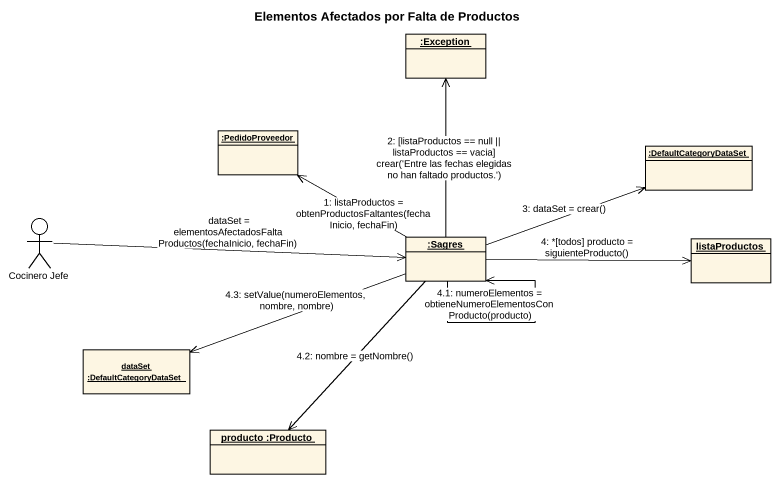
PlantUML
@startuml
title Elementos Afectados por Falta de Productos
allowmixing
hide circle
hide empty members
object ":Exception" as Exception_
object ":PedidoProveedor" as PedidoProveedor
object ":DefaultCategoryDataSet" as DefaultCategoryDataSet
actor "Cocinero Jefe" as Cocinero_Jefe
object ":Sagres" as Sagres
object listaProductos
object "dataSet :DefaultCategoryDataSet" as dataSet_DefaultCategoryDataS
object "producto :Producto" as producto_Producto
Cocinero_Jefe -right-> Sagres : dataSet = elementosAfectadosFaltaProductos(fechaInicio, fechaFin)
Sagres -up-> Exception_ : 2: [listaProductos == null || listaProductos == vacia] crear('Entre las fechas elegidas no han faltado productos.')
Sagres -left-> PedidoProveedor : 1: listaProductos = obtenProductosFaltantes(fechaInicio, fechaFin)
Sagres -right-> DefaultCategoryDataSet : 3: dataSet = crear()
Sagres --> Sagres : 4.1: numeroElementos = obtieneNumeroElementosConProducto(producto)
Sagres -right-> listaProductos : 4: *[todos] producto = siguienteProducto()
Sagres -left-> dataSet_DefaultCategoryDataS : 4.3: setValue(numeroElementos, nombre, nombre)
Sagres --> producto_Producto : 4.2: nombre = getNombre()
@enduml
